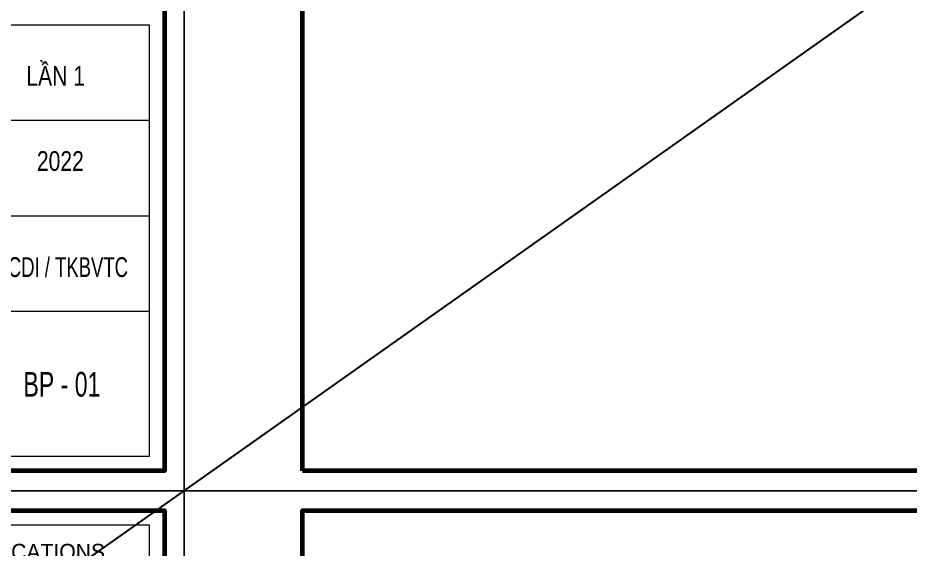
# Model space of a CAD drawing. Header units: millimetres. Extents: x 480521 to 6014615, y -961280 to 187869.
# Drawn here: x 729994 to 735417, y 24128 to 27359 of the extents above; entities that cross this region are included whole.
import ezdxf
from ezdxf.enums import TextEntityAlignment as Align

# ---------------------------------------------------------------- set-up
doc = ezdxf.new("R2010")
doc.units = ezdxf.units.MM
doc.header["$LTSCALE"] = 600
doc.header["$MEASUREMENT"] = 0
doc.layers.get('0').update_dxf_attribs({"lineweight": 0})
doc.layers.get('Defpoints').update_dxf_attribs({"lineweight": 0})
doc.layers.add('KCS_Plotter', color=11, linetype='Continuous', plot=False)
for name, color, linetype, lineweight in [('Khungten_LCDI', 7, 'Continuous', 25), ('LC Net thay', 7, 'Continuous', 25), ('LC Text1', 3, 'Continuous', 20)]:
    doc.layers.add(name, color=color, linetype=linetype, lineweight=lineweight)
doc.styles.add('Khungten', font='VHAVAN.TTF', dxfattribs={"width": 0.9, "height": 5000})
doc.styles.add('LC 1', font='VHAVANB.TTF')
doc.styles.add('Title', font='VHBLACK.TTF')

# ---------------------------------------------------------------- blocks, each defined once
blk = doc.blocks.new('lcdi fix')
at = {"layer": 'Defpoints', "lineweight": 0}
blk.add_lwpolyline([(-1200, -14850), (-1200, 14850), (40800, 14850), (40800, -14850)], close=True, dxfattribs=at)
at = {"layer": 'Khungten_LCDI', "color": 5, "lineweight": 25}
blk.add_line((40600, -14650), (40600, 14650), dxfattribs=at)
at = {"layer": 'Khungten_LCDI', "color": 9, "lineweight": 15}
for p, q in [((40450, -11100), (36750, -11100)), ((40450, -12066.7), (36750, -12066.7)), ((40450, -13033.3), (36750, -13033.3))]:
    blk.add_line(p, q, dxfattribs=at)
at = {"layer": 'Khungten_LCDI', "color": 5, "lineweight": 60}
blk.add_lwpolyline([(0, -14650), (0, 14650), (40600, 14650), (40600, -14650)], close=True, dxfattribs=at)
at = {"layer": 'Khungten_LCDI', "color": 9, "lineweight": 15}
for points in [[(36750, 9320.7), (40450, 9320.7), (40450, 14500), (36750, 14500)], [(36750, -14500), (40450, -14500), (40450, -10133.4), (36750, -10133.4)]]:
    blk.add_lwpolyline(points, close=True, dxfattribs=at)
at = {"color": 7, "style": 'Khungten'}
blk.add_text('söa ®æi - modifications', height=160, dxfattribs=at).set_placement((38600, 14151.5), align=Align.CENTER)
at = {"color": 7, "style": 'Title', "width": 0.7}
blk.add_text('lcdi / tkBVTC', height=200, dxfattribs=at).set_placement((39570.6, -12684.1), align=Align.CENTER)
at = {"color": 7, "style": 'Khungten', "width": 0.8}
for tag, p in [('REVISION', (39498.8, -10746.3)), ('NGAYHT', (39546.1, -11609.4))]:
    blk.add_attdef(tag, text='', height=200, dxfattribs=at).set_placement(p, align=Align.CENTER)
at = {"layer": 'LC Text1', "color": 3, "style": 'LC 1', "width": 1.834006}
for tag, p, p2 in [('TENBANVE1', (36912.7, -8885.8), (40339.1, -8885.8)), ('TENBANVE2', (36912.7, -9562.5), (40339.1, -9562.5))]:
    blk.add_attdef(tag, text='', height=250, dxfattribs=at).set_placement(p, p2, align=Align.FIT)
at = {"layer": 'LC Text1', "style": 'Title', "width": 0.7}
blk.add_attdef('SOBANVE', text='', height=250, dxfattribs=at).set_placement((39562, -13896.2), align=Align.CENTER)

msp = doc.modelspace()

# ---------------------------------------------------------------- linework, layer by layer
at = {"layer": 'KCS_Plotter'}
for p, q in [((731004.637, 24483.589), (756204.637, 42303.589)), ((705804.637, 6663.588), (731004.637, 24483.589))]:
    msp.add_line(p, q, dxfattribs=at)

# ---------------------------------------------------------------- block references
at = {"layer": 'LC Net thay'}
ref = msp.add_blockref('lcdi fix', (706524.637, 33393.589), dxfattribs=dict(at, xscale=0.6000000155618168, yscale=0.6000000155618168, zscale=0.6000000155618168))
ref.add_attrib('NGAYHT', '2022', dxfattribs={"layer": 'LC Text1', "height": 119.9994, "style": 'Khungten', "width": 0.8}).set_placement((730252.282, 26427.966), align=Align.CENTER)
ref.add_attrib('REVISION', 'lÇn 1', dxfattribs={"layer": 'LC Text1', "height": 119.9994, "style": 'Khungten', "width": 0.8}).set_placement((730223.89, 26945.806), align=Align.CENTER)
ref.add_attrib('SOBANVE', 'bp - 01', dxfattribs={"layer": 'LC Text1', "height": 150, "style": 'Title', "width": 0.7}).set_placement((730261.827, 25055.88), align=Align.CENTER)
at = {"layer": 'LC Net thay', "xscale": 0.6000000155618168, "yscale": 0.6000000155618168, "zscale": 0.6000000155618168}
for p in [(731724.637, 33393.589), (706524.637, 15573.588), (731724.637, 15573.588)]:
    msp.add_blockref('lcdi fix', p, dxfattribs=at)

doc.saveas('drawing.dxf')
